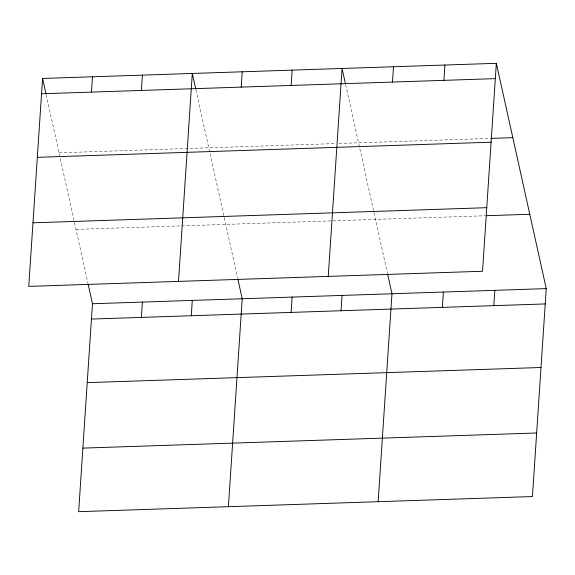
<?xml version="1.0" encoding="UTF-8"?>
<svg xmlns="http://www.w3.org/2000/svg" width="575" height="575" viewBox="0 0 575 575"><rect width="100%" height="100%" fill="white"/><g stroke="black" fill="none" stroke-linecap="round" stroke-linejoin="round"><path stroke-width="0.43" stroke-dasharray="2.88 2.16" d="M59.031 152.799L335.354 143.585M338.919 143.463L489.763 138.431M75.993 229.396L485.444 215.747M345.654 84.698L387.421 273.247M195.91 89.693L237.669 278.243M46.158 94.688L87.917 283.238"/><path stroke-width="0.86" d="M42.564 78.452L28.75 286.386L482.533 271.256L496.347 63.315L42.564 78.452L45.971 93.833M91.461 92.108L92.474 76.784M88.112 284.093L92.467 303.744L78.653 511.685L532.436 496.548L546.25 288.614L496.347 63.315M141.378 90.44L142.392 75.117M141.364 317.4L142.377 302.083M178.502 281.391L192.309 73.456L195.716 88.837M191.281 315.74L192.294 300.416M241.213 87.112L242.226 71.789M228.404 506.69L242.212 298.756L237.863 279.098M291.123 85.445L292.143 70.128M291.115 312.412L292.129 297.088M328.246 276.402L342.06 68.461L345.467 83.842M341.025 310.744L342.046 295.421M392.473 82.067L393.487 66.743M378.149 501.695L391.963 293.76L387.607 274.103M443.9 80.349L444.921 65.032M442.376 307.366L443.39 292.043M493.803 305.648L494.823 290.332M41.544 93.768L495.327 78.638M490.647 138.403L512.814 137.662M37.325 157.334L491.107 142.197M32.969 222.82L486.759 207.69M486.335 215.711L529.783 214.267M92.467 303.744L546.25 288.614M91.447 319.067L545.229 303.938M87.228 382.634L541.01 367.497M82.872 448.119L536.662 432.989"/></g></svg>
